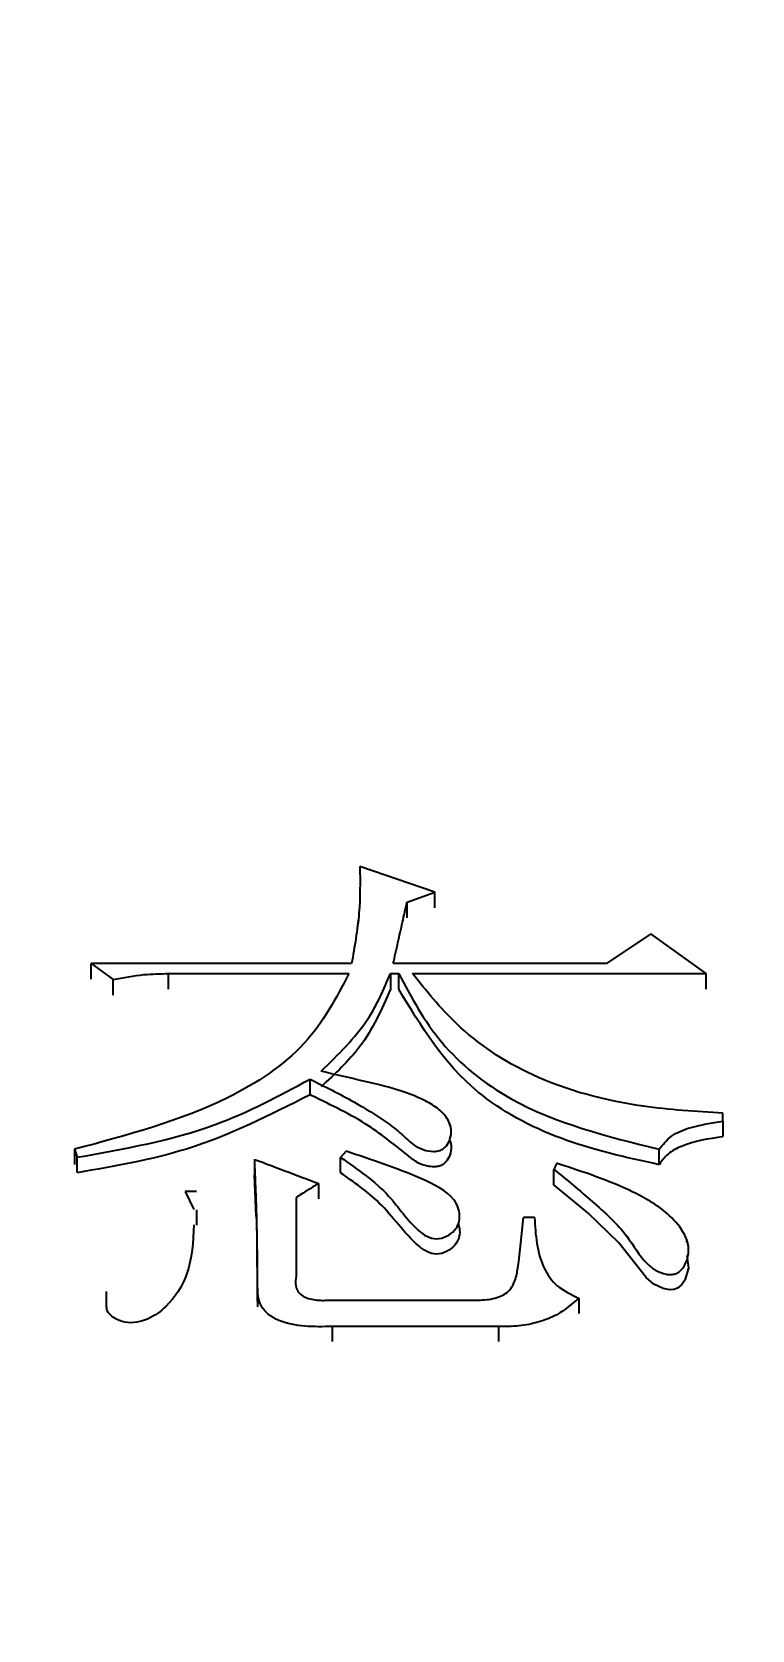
# Model space of a CAD drawing. Header units: millimetres. Extents: x 2126 to 3741, y 477 to 1658.
# Drawn here: x 2361.64 to 2364.45, y 1404.83 to 1411.07 of the extents above; entities that cross this region are included whole.
import ezdxf

# ---------------------------------------------------------------- set-up
doc = ezdxf.new("R2010")
doc.units = ezdxf.units.MM
doc.layers.add('AM_5', color=3, linetype='Continuous', lineweight=25)
doc.styles.add('SLDTEXTSTYLE1', font='txt.shx', dxfattribs={"width": 0.7, "bigfont": 'gbcbig.shx'})
doc.dimstyles.new('SLDDIMSTYLE12$0', dxfattribs={"dimtxt": 12, "dimasz": 10, "dimexe": 0, "dimexo": 0.0625, "dimgap": 0.875, "dimtad": 1, "dimdec": 1, "dimlfac": 1.8, "dimrnd": 1e-09, "dimzin": 12, "dimdsep": 46, "dimtxsty": 'SLDTEXTSTYLE1', "dimcen": 0.09, "dimdle": 8.16, "dimclrd": 3, "dimclre": 3, "dimadec": 0, "dimazin": 3, "dimtfac": 1, "dimtdec": 1, "dimtofl": 0, "dimtmove": 0, "dimatfit": 3, "dimfxl": 0, "dimfrac": 2, "dimtolj": 1, "dimlwd": 5, "dimlwe": 5, "dimarcsym": 0})

# ---------------------------------------------------------------- blocks, each defined once
blk = doc.blocks.new('*D20')
at = {"layer": 'AM_5', "color": 3, "lineweight": 5, "transparency": 16777216}
blk.add_line((2548.0333, 1555.6995), (2264.196, 1555.6995), dxfattribs=at)
at = {"layer": 'AM_5', "color": 3, "linetype": 'Continuous', "lineweight": 5, "transparency": 16777216}
for p, q in [((2264.196, 1545.6995), (2264.196, 1266.9589)), ((2595.101, 1256.9589), (2264.196, 1256.9589))]:
    blk.add_line(p, q, dxfattribs=at)
at = {"layer": 'AM_5', "color": 3, "transparency": 16777216}
for points in [[(2262.5293, 1545.6995), (2265.8627, 1545.6995), (2264.196, 1555.6995)], [(2262.5293, 1266.9589), (2265.8627, 1266.9589), (2264.196, 1256.9589)]]:
    blk.add_solid(points, dxfattribs=at)
at = {"layer": 'Defpoints', "color": 0, "transparency": 16777216}
for p in [(2548.0958, 1555.6995), (2264.196, 1256.9589), (2595.1635, 1256.9589)]:
    blk.add_point(p, dxfattribs=at)
at = {"layer": 'AM_5', "color": 0, "transparency": 16777216, "insert": (2257.321, 1403.6472), "char_height": 12, "attachment_point": 5, "rotation": 90, "style": 'SLDTEXTSTYLE1'}
blk.add_mtext('\\A1;350', dxfattribs=at)

msp = doc.modelspace()

# ---------------------------------------------------------------- linework, layer by layer
at = {"color": 7, "linetype": 'Continuous', "lineweight": 25}
for p, q in [((2363.2138, 1407.7088), (2362.9218, 1407.8092)), ((2363.1056, 1407.6701), (2363.2138, 1407.7088)), ((2363.2138, 1407.6476), (2363.2138, 1407.7088)), ((2363.1056, 1407.609), (2363.1056, 1407.6701)), ((2362.9147, 1407.5997), (2362.9129, 1407.5793)), ((2364.0576, 1407.5463), (2363.8845, 1407.43)), ((2364.2739, 1407.3912), (2364.0576, 1407.5463)), ((2361.8725, 1407.43), (2361.959, 1407.368)), ((2362.8893, 1407.43), (2361.8725, 1407.43)), ((2361.8725, 1407.3693), (2361.8725, 1407.43)), ((2363.8845, 1407.43), (2363.0516, 1407.43)), ((2361.959, 1407.3073), (2361.959, 1407.368)), ((2362.1753, 1407.3912), (2362.8785, 1407.3912)), ((2362.1753, 1407.3306), (2362.1753, 1407.3912)), ((2363.0407, 1407.3912), (2363.0732, 1407.3912)), ((2363.0407, 1407.3912), (2363.0407, 1407.3306)), ((2363.0732, 1407.3306), (2363.0732, 1407.3912)), ((2363.1273, 1407.3912), (2364.2739, 1407.3912)), ((2364.2739, 1407.3306), (2364.2739, 1407.3912)), ((2362.727, 1406.9185), (2362.727, 1406.979)), ((2363.2726, 1406.798), (2363.2726, 1406.8043)), ((2364.3388, 1406.8149), (2364.3388, 1406.8462)), ((2364.3388, 1406.8149), (2364.3388, 1406.755)), ((2361.8076, 1406.7055), (2361.8184, 1406.6742)), ((2361.8076, 1406.7055), (2361.8076, 1406.6457)), ((2361.8184, 1406.6144), (2361.8184, 1406.6742)), ((2362.8677, 1406.6976), (2362.846, 1406.6741)), ((2364.09, 1406.6457), (2364.09, 1406.7055)), ((2362.5107, 1406.6663), (2362.5107, 1406.6066)), ((2363.679, 1406.5673), (2363.679, 1406.6273)), ((2362.517, 1406.444), (2362.5107, 1406.6063)), ((2362.7595, 1406.5723), (2362.7595, 1406.5127)), ((2362.2401, 1406.5409), (2362.2732, 1406.4701)), ((2362.2836, 1406.5409), (2362.2401, 1406.5409)), ((2362.673, 1406.5174), (2362.673, 1406.2109)), ((2362.2851, 1406.4096), (2362.2851, 1406.4691)), ((2363.3038, 1406.481), (2363.3038, 1406.482)), ((2363.6033, 1406.4389), (2363.56, 1406.4389)), ((2364.1982, 1406.3433), (2364.1982, 1406.3511)), ((2361.9308, 1406.1506), (2361.9308, 1406.0915)), ((2362.5215, 1406.1125), (2362.5215, 1406.1716)), ((2362.5215, 1406.1122), (2362.5215, 1406.1273)), ((2362.5216, 1406.1495), (2362.5216, 1406.0901)), ((2362.8028, 1406.1164), (2363.3761, 1406.1164)), ((2363.7764, 1406.1243), (2363.7764, 1406.0653)), ((2363.4626, 1406.0139), (2362.8136, 1406.0139)), ((2362.8136, 1406.0139), (2362.8136, 1405.955)), ((2363.4626, 1406.0139), (2363.4626, 1405.955))]:
    msp.add_line(p, q, dxfattribs=at)
at = {"color": 7, "linetype": 'Continuous', "lineweight": 25, "flags": 128}
for points in [[(2362.846, 1406.6144), (2362.846, 1406.636), (2362.846, 1406.6551), (2362.846, 1406.6741)], [(2364.1982, 1406.2911), (2364.2044, 1406.2421), (2364.1899, 1406.1944), (2364.1783, 1406.1776), (2364.1614, 1406.1638), (2364.1469, 1406.1585), (2364.1312, 1406.1573), (2364.1054, 1406.1617), (2364.0684, 1406.1789), (2364.0388, 1406.2051), (2363.9328, 1406.3404), (2363.8115, 1406.4572), (2363.6791, 1406.5672), (2363.6791, 1406.5672)]]:
    msp.add_lwpolyline(points, dxfattribs=at)
at = {"color": 7, "linetype": 'Continuous', "lineweight": 25}
for points, knots in [([(2362.9218, 1407.8092), (2362.9224, 1407.7485), (2362.9235, 1407.6548), (2362.9065, 1407.5285), (2362.895, 1407.4629), (2362.8893, 1407.43)], [0, 0, 0, 0, 0.478837, 0.739221, 1, 1, 1, 1]), ([(2363.0516, 1407.43), (2363.0578, 1407.4576), (2363.0699, 1407.5115), (2363.0879, 1407.5915), (2363.0997, 1407.6439), (2363.1056, 1407.6701)], [0, 0, 0, 0, 0.344184, 0.672092, 1, 1, 1, 1]), ([(2362.8785, 1407.3912), (2362.8288, 1407.2956), (2362.7277, 1407.101), (2362.3464, 1406.8492), (2362.0135, 1406.7604), (2361.8076, 1406.7055)], [0, 0, 0, 0, 0.269245, 0.548175, 1, 1, 1, 1]), ([(2361.959, 1407.368), (2361.9988, 1407.3757), (2362.0699, 1407.3895), (2362.1431, 1407.3907), (2362.1753, 1407.3912)], [0, 0, 0, 0, 0.558835, 1, 1, 1, 1]), ([(2362.7703, 1407.0101), (2362.837, 1407.075), (2362.9555, 1407.1901), (2363.0148, 1407.3301), (2363.0407, 1407.3912)], [0, 0, 0, 0, 0.563817, 1, 1, 1, 1]), ([(2363.0732, 1407.3912), (2363.1224, 1407.2989), (2363.2222, 1407.1118), (2363.558, 1406.8381), (2363.8867, 1406.7562), (2364.09, 1406.7055)], [0, 0, 0, 0, 0.270771, 0.548729, 1, 1, 1, 1]), ([(2364.3388, 1406.8462), (2364.2346, 1406.8528), (2363.9784, 1406.869), (2363.6022, 1406.9676), (2363.3043, 1407.1698), (2363.1809, 1407.3242), (2363.1273, 1407.3912)], [0, 0, 0, 0, 0.214752, 0.527903, 0.794745, 1, 1, 1, 1]), ([(2363.0407, 1407.3303), (2363.0069, 1407.2525), (2362.9458, 1407.1123), (2362.8243, 1406.9997), (2362.7703, 1406.9497)], [0, 0, 0, 0, 0.5551467, 1, 1, 1, 1]), ([(2364.09, 1406.6454), (2363.9598, 1406.6741), (2363.7026, 1406.7308), (2363.3052, 1406.9455), (2363.1603, 1407.1859), (2363.0732, 1407.3303)], [0, 0, 0, 0, 0.290646, 0.573901, 1, 1, 1, 1]), ([(2362.727, 1406.979), (2362.785, 1406.9503), (2362.8893, 1406.8989), (2363.0073, 1406.825), (2363.0846, 1406.7676), (2363.1234, 1406.7252), (2363.1678, 1406.7027), (2363.2019, 1406.696), (2363.2289, 1406.6984), (2363.2472, 1406.7062), (2363.2635, 1406.722), (2363.2763, 1406.748), (2363.2806, 1406.7828), (2363.2661, 1406.824), (2363.2322, 1406.8634), (2363.1199, 1406.9301), (2362.9561, 1406.9668), (2362.8175, 1406.9991), (2362.7703, 1407.0101)], [0, 0, 0, 0, 0.150802, 0.270996, 0.331066, 0.383869, 0.414543, 0.44536, 0.459508, 0.473787, 0.489783, 0.51524, 0.550113, 0.584523, 0.63156, 0.679807, 0.891009, 1, 1, 1, 1]), ([(2361.8184, 1406.6742), (2362.0031, 1406.7071), (2362.33, 1406.7653), (2362.6067, 1406.9142), (2362.727, 1406.979)], [0, 0, 0, 0, 0.565186, 1, 1, 1, 1]), ([(2362.727, 1406.9185), (2362.5709, 1406.839), (2362.2894, 1406.6954), (2361.9635, 1406.6392), (2361.8184, 1406.6141)], [0, 0, 0, 0, 0.554508, 1, 1, 1, 1]), ([(2363.2707, 1406.7433), (2363.2731, 1406.7383), (2363.281, 1406.7212), (2363.2772, 1406.6924), (2363.266, 1406.6656), (2363.251, 1406.6492), (2363.2355, 1406.6404), (2363.2153, 1406.6364), (2363.1867, 1406.6382), (2363.1487, 1406.6497), (2363.0738, 1406.7087), (2362.9506, 1406.8112), (2362.8076, 1406.8789), (2362.73, 1406.9171), (2362.727, 1406.9185)], [0, 0, 0, 0, 0.026164, 0.087758, 0.135326, 0.162527, 0.184979, 0.207442, 0.242087, 0.295008, 0.361268, 0.645569, 0.986462, 1, 1, 1, 1]), ([(2364.09, 1406.7055), (2364.1042, 1406.7237), (2364.1332, 1406.7612), (2364.2244, 1406.7979), (2364.2952, 1406.8085), (2364.3388, 1406.8149)], [0, 0, 0, 0, 0.268422, 0.549119, 1, 1, 1, 1]), ([(2364.3388, 1406.7547), (2364.283, 1406.7463), (2364.2059, 1406.7346), (2364.1212, 1406.6899), (2364.1003, 1406.66), (2364.09, 1406.6454)], [0, 0, 0, 0, 0.570927, 0.789593, 1, 1, 1, 1]), ([(2362.846, 1406.6741), (2362.9137, 1406.6272), (2363.0335, 1406.5441), (2363.1115, 1406.4186), (2363.1804, 1406.3644), (2363.2215, 1406.3521), (2363.2622, 1406.3645), (2363.2924, 1406.3874), (2363.3096, 1406.4174), (2363.3125, 1406.449), (2363.3063, 1406.48), (2363.2718, 1406.5394), (2363.114, 1406.6167), (2362.966, 1406.6653), (2362.8677, 1406.6976)], [0, 0, 0, 0, 0.207965, 0.368358, 0.401514, 0.432917, 0.464664, 0.497814, 0.528601, 0.558738, 0.58913, 0.619745, 0.747266, 1, 1, 1, 1]), ([(2362.5215, 1406.1716), (2362.5215, 1406.1767), (2362.5215, 1406.1843), (2362.5215, 1406.1946), (2362.5215, 1406.2022), (2362.5215, 1406.2099), (2362.5215, 1406.2176), (2362.5214, 1406.2253), (2362.5214, 1406.2329), (2362.5214, 1406.2406), (2362.5214, 1406.2483), (2362.5213, 1406.2559), (2362.5213, 1406.2636), (2362.5213, 1406.2713), (2362.5212, 1406.2789), (2362.5212, 1406.2866), (2362.5212, 1406.2943), (2362.5211, 1406.3019), (2362.5211, 1406.3096), (2362.521, 1406.3172), (2362.5209, 1406.3249), (2362.5209, 1406.3326), (2362.5208, 1406.3402), (2362.5207, 1406.3479), (2362.5206, 1406.3555), (2362.5205, 1406.3632), (2362.5204, 1406.3709), (2362.5203, 1406.3785), (2362.5202, 1406.3862), (2362.52, 1406.3938), (2362.5199, 1406.4015), (2362.5197, 1406.4091), (2362.5196, 1406.4168), (2362.5194, 1406.4244), (2362.5192, 1406.4321), (2362.5191, 1406.4397), (2362.5189, 1406.4474), (2362.5187, 1406.455), (2362.5184, 1406.4627), (2362.5182, 1406.4703), (2362.518, 1406.478), (2362.5178, 1406.4856), (2362.5175, 1406.4932), (2362.5173, 1406.5009), (2362.517, 1406.5085), (2362.5167, 1406.5162), (2362.5165, 1406.5238), (2362.5162, 1406.5314), (2362.5159, 1406.5391), (2362.5156, 1406.5467), (2362.5153, 1406.5544), (2362.515, 1406.562), (2362.5147, 1406.5696), (2362.5144, 1406.5773), (2362.5141, 1406.5849), (2362.5138, 1406.5925), (2362.5135, 1406.6002), (2362.5132, 1406.6078), (2362.5129, 1406.6154), (2362.5125, 1406.623), (2362.5122, 1406.6307), (2362.5119, 1406.6383), (2362.5116, 1406.6459), (2362.5112, 1406.6553), (2362.5109, 1406.6621), (2362.5107, 1406.6663)], [0, 0, 0, 0, 0.030924, 0.046386, 0.061848, 0.07731, 0.092772, 0.108234, 0.123697, 0.139159, 0.154621, 0.170083, 0.185545, 0.201007, 0.216469, 0.231931, 0.247393, 0.262855, 0.278317, 0.293779, 0.309241, 0.324703, 0.340165, 0.355628, 0.37109, 0.386552, 0.402014, 0.417476, 0.432938, 0.4484, 0.463862, 0.479324, 0.494786, 0.510248, 0.52571, 0.541172, 0.556634, 0.572097, 0.587559, 0.603021, 0.618483, 0.633945, 0.649407, 0.664869, 0.680331, 0.695793, 0.711255, 0.726717, 0.742179, 0.757641, 0.773103, 0.788566, 0.804028, 0.81949, 0.834952, 0.850414, 0.865876, 0.881338, 0.8968, 0.912262, 0.927724, 0.943186, 0.958648, 0.97411, 1, 1, 1, 1]), ([(2362.5107, 1406.6663), (2362.5411, 1406.6548), (2362.5978, 1406.6334), (2362.6808, 1406.6021), (2362.7333, 1406.5822), (2362.7595, 1406.5723)], [0, 0, 0, 0, 0.367076, 0.683538, 1, 1, 1, 1]), ([(2363.3047, 1406.4191), (2363.3074, 1406.4091), (2363.3129, 1406.3891), (2363.3095, 1406.3576), (2363.2924, 1406.3277), (2363.2622, 1406.3049), (2363.2215, 1406.2925), (2363.1804, 1406.3048), (2363.0985, 1406.3698), (2363.0178, 1406.4941), (2362.8989, 1406.5771), (2362.846, 1406.6141)], [0, 0, 0, 0, 0.050588, 0.101781, 0.154092, 0.210442, 0.264435, 0.317842, 0.374206, 0.721636, 1, 1, 1, 1]), ([(2363.6898, 1406.6507), (2363.6889, 1406.6487), (2363.6866, 1406.6438), (2363.683, 1406.636), (2363.6803, 1406.6301), (2363.679, 1406.6272)], [0, 0, 0, 0, 0.255027, 0.627514, 1, 1, 1, 1]), ([(2363.6791, 1406.6272), (2363.7292, 1406.5858), (2363.8295, 1406.503), (2363.9607, 1406.3845), (2364.017, 1406.2804), (2364.0743, 1406.232), (2364.1087, 1406.2185), (2364.1358, 1406.216), (2364.1529, 1406.2187), (2364.1691, 1406.227), (2364.1868, 1406.2453), (2364.2024, 1406.279), (2364.2083, 1406.3253), (2364.186, 1406.3861), (2364.1196, 1406.4663), (2363.9515, 1406.5646), (2363.7935, 1406.6176), (2363.6918, 1406.6501), (2363.6898, 1406.6507)], [0, 0, 0, 0, 0.14, 0.280266, 0.380171, 0.409931, 0.439811, 0.452036, 0.462473, 0.472931, 0.488626, 0.51752, 0.558625, 0.598671, 0.668428, 0.787489, 0.99583, 1, 1, 1, 1]), ([(2362.7595, 1406.5723), (2362.7451, 1406.5632), (2362.7162, 1406.5449), (2362.6874, 1406.5266), (2362.673, 1406.5174)], [0, 0, 0, 0, 0.500001, 1, 1, 1, 1]), ([(2362.5171, 1406.445), (2362.5174, 1406.4367), (2362.5185, 1406.4024), (2362.5203, 1406.3146), (2362.521, 1406.2346), (2362.5213, 1406.1835), (2362.5214, 1406.1601), (2362.5215, 1406.1433), (2362.5215, 1406.1331), (2362.5215, 1406.1264)], [0, 0, 0, 0, 0.117458, 0.48362, 0.760609, 0.875448, 0.924003, 0.94991, 1, 1, 1, 1]), ([(2363.3761, 1406.1164), (2363.3978, 1406.1173), (2363.4407, 1406.119), (2363.5019, 1406.1432), (2363.5301, 1406.1922), (2363.5462, 1406.2911), (2363.5539, 1406.3735), (2363.56, 1406.4389)], [0, 0, 0, 0, 0.13003, 0.256202, 0.384291, 0.511395, 1, 1, 1, 1]), ([(2363.6033, 1406.4389), (2363.6072, 1406.3717), (2363.6128, 1406.2776), (2363.6867, 1406.1668), (2363.7461, 1406.1387), (2363.7764, 1406.1243)], [0, 0, 0, 0, 0.550462, 0.77054, 1, 1, 1, 1]), ([(2362.2732, 1406.4103), (2362.2704, 1406.3449), (2362.2656, 1406.2321), (2362.1882, 1406.1056), (2362.1098, 1406.0471), (2362.0519, 1406.0284), (2362.003, 1406.0279), (2361.9618, 1406.046), (2361.9346, 1406.0698), (2361.9336, 1406.087), (2361.9333, 1406.092)], [0, 0, 0, 0, 0.340171, 0.585886, 0.714037, 0.779697, 0.844791, 0.911179, 0.974209, 1, 1, 1, 1]), ([(2362.673, 1406.2109), (2362.6711, 1406.1979), (2362.6682, 1406.1777), (2362.6781, 1406.1509), (2362.7017, 1406.1278), (2362.7475, 1406.115), (2362.7842, 1406.1159), (2362.8028, 1406.1164)], [0, 0, 0, 0, 0.227751, 0.352705, 0.480942, 0.73722, 1, 1, 1, 1]), ([(2362.8136, 1406.0139), (2362.7781, 1406.0131), (2362.7075, 1406.0115), (2362.6186, 1406.0275), (2362.561, 1406.0611), (2362.524, 1406.1068), (2362.5225, 1406.1462), (2362.5215, 1406.1716)], [0, 0, 0, 0, 0.261044, 0.518862, 0.648585, 0.774158, 1, 1, 1, 1]), ([(2363.7763, 1406.1243), (2363.7492, 1406.1011), (2363.704, 1406.0624), (2363.6204, 1406.0293), (2363.5428, 1406.0137), (2363.4894, 1406.0138), (2363.4626, 1406.0139)], [0, 0, 0, 0, 0.330967, 0.551079, 0.77486, 1, 1, 1, 1])]:
    msp.add_open_spline(points, degree=3, knots=knots, dxfattribs=at)

# ---------------------------------------------------------------- dimensions: what is measured, and where the dimension line sits
at = {"layer": 'AM_5'}
dim = msp.add_linear_dim(base=(2264.196, 1256.9589), p1=(2548.0958, 1555.6995), p2=(2595.1635, 1256.9589), angle=90, text='350', dimstyle='SLDDIMSTYLE12$0', override={"dimlfac": 1}, dxfattribs=at)
dim.commit()
dim.dimension.update_dxf_attribs({"geometry": '*D20', "text_midpoint": (2264.196, 1403.6472), "dimtype": 160})

doc.saveas('drawing.dxf')
